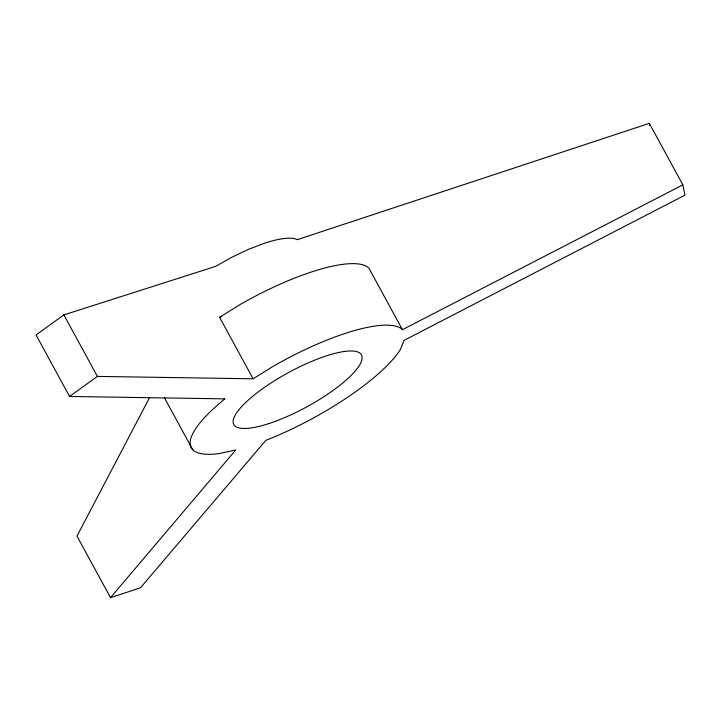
<?xml version="1.0" encoding="UTF-8"?>
<svg xmlns="http://www.w3.org/2000/svg" width="721" height="721" viewBox="0 0 721 721"><rect width="100%" height="100%" fill="white"/><g stroke="black" fill="none" stroke-linecap="round" stroke-linejoin="round"><path stroke-width="1.08" d="M149.635 397.487L76.976 536.136L110.52 597.646L140.424 587.858L265.851 440.351A121.173 32.382 -28.6 0 0 400.335 349.595L404.039 340.384L684.95 195.139L682.859 184.864L649.324 123.354L297.277 239.669A72.704 19.431 -28.6 0 0 264.832 243.121L248.898 249.169L232.099 257.109L215.57 266.4L63.863 314.897L36.05 334.959L69.586 396.469L224.997 398.857L224.555 399.182A121.173 32.382 -28.6 0 0 218.751 453.635L235.713 450.003L110.52 597.646M69.586 396.469L97.398 376.407L253.116 378.804L273.782 365.962A121.173 32.382 -28.6 0 1 402.453 329.668L682.859 184.864M253.116 378.804L219.581 317.294L240.246 304.451A121.173 32.382 -28.6 0 1 368.918 268.158L402.507 329.821M219.581 317.294L221.644 316.582M164.577 398.046L192.786 449.796M63.863 314.897L97.398 376.407M649.324 123.354L649.738 125.409M268.933 423.569A72.704 19.431 -28.6 0 0 362.005 356.444A72.704 19.431 -28.6 0 0 261.939 389.178A72.704 19.431 -28.6 0 0 268.933 423.569"/></g></svg>
